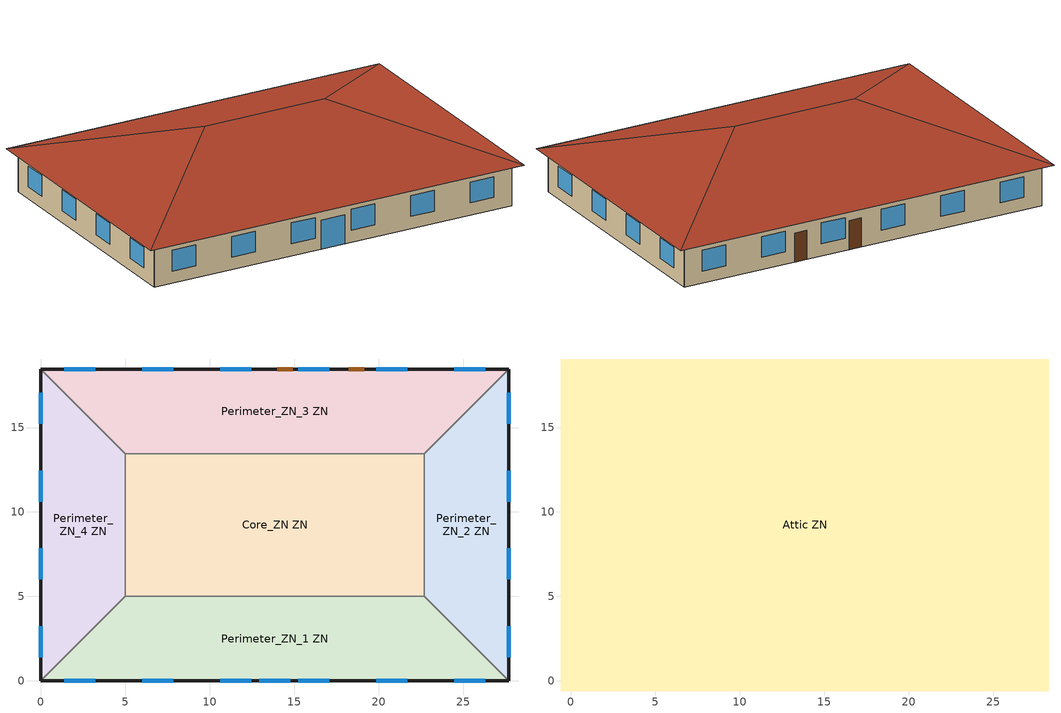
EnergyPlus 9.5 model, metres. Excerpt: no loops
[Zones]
Core_ZN ZN
 floor ground (Foundation F 126 Perim 0 Area 14966): 22.69,13.46 22.69,5 5,5 5,13.46 z0
 wall to Perimeter_ZN_2 ZN (Typical Interior Wall): 22.69,5 22.69,13.46 z0:3.05
 wall to Perimeter_ZN_3 ZN (Typical Interior Wall): 22.69,13.46 5,13.46 z0:3.05
 wall to Perimeter_ZN_1 ZN (Typical Interior Wall): 5,5 22.69,5 z0:3.05
 wall to Perimeter_ZN_4 ZN (Typical Interior Wall): 5,13.46 5,5 z0:3.05
Perimeter_ZN_1 ZN
 floor ground (Foundation F 126 Perim 2769 Area 11345): 22.69,5 27.69,0 0,0 5,5 z0
 wall outside (Typical Insulated Wood Framed Exterior Wall R-11.24): 0,0 27.69,0 z0:3.05
 wall to Perimeter_ZN_2 ZN (Typical Interior Wall): 27.69,0 22.69,5 z0:3.05
 wall to Perimeter_ZN_4 ZN (Typical Interior Wall): 5,5 0,0 z0:3.05
 window (U 0.65 SHGC 0.25 Dbl Ref-C-H Clr 6mm/6mm Air): 12.93,0 14.76,0 z0:2.13
 window (U 0.60 SHGC 0.25 Dbl 2.5mm air): 1.39,0 3.22,0 / 6.01,0 7.84,0 / 10.62,0 12.45,0 / 15.24,0 17.07,0 / 19.85,0 21.68,0 / 24.47,0 26.3,0 z0.9:2.42
Perimeter_ZN_2 ZN
 floor ground (Foundation F 126 Perim 1846 Area 673): 27.69,18.46 27.69,0 22.69,5 22.69,13.46 z0
 wall outside (Typical Insulated Wood Framed Exterior Wall R-11.24): 27.69,0 27.69,18.46 z0:3.05
 wall to Perimeter_ZN_3 ZN (Typical Interior Wall): 27.69,18.46 22.69,13.46 z0:3.05
 window (U 0.60 SHGC 0.25 Dbl 2.5mm air): 27.69,1.39 27.69,3.22 / 27.69,6.01 27.69,7.84 / 27.69,10.62 27.69,12.45 / 27.69,15.24 27.69,17.07 z0.9:2.42
Perimeter_ZN_3 ZN
 floor ground (Foundation F 126 Perim 2769 Area 11345): 27.69,18.46 22.69,13.46 5,13.46 0,18.46 z0
 wall outside (Typical Insulated Wood Framed Exterior Wall R-11.24): 27.69,18.46 0,18.46 z0:3.05
 wall to Perimeter_ZN_4 ZN (Typical Interior Wall): 0,18.46 5,13.46 z0:3.05
 window (U 0.60 SHGC 0.25 Dbl 2.5mm air): 26.3,18.46 24.47,18.46 / 21.68,18.46 19.85,18.46 / 17.07,18.46 15.24,18.46 / 12.45,18.46 10.62,18.46 / 7.84,18.46 6.01,18.46 / 3.22,18.46 1.39,18.46 z0.9:2.42
 door (Typical Insulated Metal Door R-1.43): 14.91,18.46 14,18.46 / 19.13,18.46 18.22,18.46 z0:2.13
Perimeter_ZN_4 ZN
 floor ground (Foundation F 126 Perim 1846 Area 673): 0,18.46 5,13.46 5,5 0,0 z0
 wall outside (Typical Insulated Wood Framed Exterior Wall R-11.24): 0,18.46 0,0 z0:3.05
 window (U 0.60 SHGC 0.25 Dbl 2.5mm air): 0,17.07 0,15.24 / 0,12.45 0,10.62 / 0,7.84 0,6.01 / 0,3.22 0,1.39 z0.9:2.42
Attic ZN
 floor outside (Typical Attic Soffit): 28.29,19.06 28.29,-0.6 27.69,0 27.69,18.46 z3.05; 28.29,19.06 27.69,18.46 0,18.46 -0.6,19.06 z3.05; 27.69,0 28.29,-0.6 -0.6,-0.6 0,0 z3.05; -0.6,19.06 0,18.46 0,0 -0.6,-0.6 z3.05
 floor to Core_ZN ZN (Typical Wood Joist Attic Floor R-37.04 1): 22.69,13.46 22.69,5 5,5 5,13.46 z3.05
 floor to Perimeter_ZN_2 ZN (Typical Wood Joist Attic Floor R-37.04 1): 27.69,18.46 27.69,0 22.69,5 22.69,13.46 z3.05
 floor to Perimeter_ZN_3 ZN (Typical Wood Joist Attic Floor R-37.04 1): 27.69,18.46 22.69,13.46 5,13.46 0,18.46 z3.05
 floor to Perimeter_ZN_1 ZN (Typical Wood Joist Attic Floor R-37.04 1): 22.69,5 27.69,0 0,0 5,5 z3.05
 floor to Perimeter_ZN_4 ZN (Typical Wood Joist Attic Floor R-37.04 1): 0,18.46 5,13.46 5,5 0,0 z3.05
 roof outside (Typical Uninsulated Wood Joist Attic Roof): 18.46,9.23,6.33 28.29,-0.6,3.05 28.29,19.06,3.05; 18.46,9.23,6.33 28.29,19.06,3.05 -0.6,19.06,3.05 9.23,9.23,6.33; 9.23,9.23,6.33 -0.6,-0.6,3.05 28.29,-0.6,3.05 18.46,9.23,6.33; 9.23,9.23,6.33 -0.6,19.06,3.05 -0.6,-0.6,3.05
[Building]
-SmallOffice-ASHRAE 169-2013-2A created: 2022-04-04 18:31:37 -0400: North Axis {deg}=0; Terrain=City; Loads Convergence Tolerance Value {W}=0.04; Temperature Convergence Tolerance Value {deltaC}=0.2; Solar Distribution=FullInteriorAndExterior; Maximum Number of Warmup Days=30; Minimum Number of Warmup Days=6
[Site:Location]
Dallas: Latitude {deg}=32.78; Longitude {deg}=-96.76; Time Zone {hr}=-6; Elevation {m}=131
[Site:GroundTemperature:FCfactorMethod]
January Ground Temperature {C}=24.2; February Ground Temperature {C}=18.9; March Ground Temperature {C}=15.7; April Ground Temperature {C}=13.6; May Ground Temperature {C}=15.5; June Ground Temperature {C}=17.1; July Ground Temperature {C}=21.2; August Ground Temperature {C}=26.9; September Ground Temperature {C}=27.6; October Ground Temperature {C}=27.9; November Ground Temperature {C}=27.4; December Ground Temperature {C}=26.2
[Site:WaterMainsTemperature]
Calculation Method=Correlation; Annual Average Outdoor Air Temperature {C}=21.85; Maximum Difference In Monthly Average Outdoor Air Temperatures {deltaC}=14.3
[SizingPeriod:DesignDay] Month=8; Day of Month=21; Day Type=SummerDesignDay; Daily Dry-Bulb Temperature Range {deltaC}=11; Dry-Bulb Temperature Range Modifier Type=DefaultMultipliers; Barometric Pressure {Pa}=99288; Wind Speed {m/s}=4.6; Wind Direction {deg}=180; Rain Indicator=No; Snow Indicator=No; Daylight Saving Time Indicator=No; Solar Model Indicator=ASHRAETau; ASHRAE Clear Sky Optical Depth for Beam Irradiance (taub)=0.472; ASHRAE Clear Sky Optical Depth for Diffuse Irradiance (taud)=2.037
Name | Maximum Dry-Bulb Temperature {C} | Humidity Condition Type | Wetbulb or DewPoint at Maximum Dry-Bulb {C} | Enthalpy at Maximum Dry-Bulb {J/kg}
Dallas Fort Worth Intl Ap Ann Clg .4% Condns DB=>MWB | 38 | Wetbulb | 23.6
Dallas Fort Worth Intl Ap Ann Clg .4% Condns DP=>MDB | 28.7 | Dewpoint | 24.1
Dallas Fort Worth Intl Ap Ann Clg .4% Condns Enth=>MDB | 33 | Enthalpy |  | 81100
Dallas Fort Worth Intl Ap Ann Clg .4% Condns WB=>MDB | 33 | Wetbulb | 25.9
[Material] Thermal Absorptance=0.9; Solar Absorptance=0.7
Name | Roughness | Thickness {m} | Conductivity {W/m-K} | Density {kg/m3} | Specific Heat {J/kg-K} | Visible Absorptance
25mm Stucco | Smooth | 0.0254 | 0.72 | 1856 | 840 | 0.7
5/8 in. Gypsum Board | MediumSmooth | 0.0159 | 0.16 | 800 | 1090 | 0.7
5/8 in. Plywood | Smooth | 0.0159 | 0.12 | 544 | 1210 | 0.7
Asphalt Shingles | VeryRough | 0.0032 | 0.04 | 1120 | 1260 | 0.7
F08 Metal surface | Smooth | 0.0008 | 45.28 | 7824 | 500 | 0.7
G01 13mm gypsum board | Smooth | 0.0127 | 0.16 | 800 | 1090 | 0.5
Std Wood 6inch | MediumSmooth | 0.15 | 0.12 | 540 | 1210 | 0.7
[Material:NoMass] Roughness=Smooth; Thermal Absorptance=0.9; Solar Absorptance=0.7; Visible Absorptance=0.7
Name | Thermal Resistance {m2-K/W}
Typical Insulation R-0.58 | 0.101875
Typical Insulation R-35.4 1 | 6.23479
Typical Insulation R-9.06 | 1.59504
[WindowMaterial:Gas] Gas Type=Air
Name | Thickness {m}
AIR 6MM | 0.0063
Gap_1_W_0_0025 | 0.0025
[WindowMaterial:Glazing] Optical Data Type=SpectralAverage; Infrared Transmittance at Normal Incidence=0; Dirt Correction Factor for Solar and Visible Transmittance=1; Solar Diffusing=No
Name | Thickness {m} | Solar Transmittance at Normal Incidence | Front Side Solar Reflectance at Normal Incidence | Back Side Solar Reflectance at Normal Incidence | Visible Transmittance at Normal Incidence | Front Side Visible Reflectance at Normal Incidence | Back Side Visible Reflectance at Normal Incidence | Front Side Infrared Hemispherical Emissivity | Back Side Infrared Hemispherical Emissivity | Conductivity {W/m-K}
CLEAR 6MM | 0.006 | 0.775 | 0.071 | 0.071 | 0.881 | 0.08 | 0.08 | 0.84 | 0.84 | 0.9
Glass_2022F_LayerAvg | 0.0039 | 0.355897 | 0.394095 | 0.265645 | 0.677694 | 0.042734 | 0.05547 | 0.046 | 0.84 | 1
Glass_2175_LayerAvg | 0.0086 | 0.167758 | 0.217606 | 0.437978 | 0.416044 | 0.078729 | 0.10654 | 0.84 | 0.84 | 1
REF C CLEAR HI 6MM | 0.006 | 0.2 | 0.16 | 0.39 | 0.22 | 0.17 | 0.35 | 0.84 | 0.55 | 0.9
[Construction]
InteriorFurnishings: Std Wood 6inch
Typical Attic Soffit: 5/8 in. Plywood
Typical Insulated Metal Door R-1.43: F08 Metal surface, Typical Insulation R-0.58
Typical Insulated Wood Framed Exterior Wall R-11.24: 25mm Stucco, 5/8 in. Gypsum Board, Typical Insulation R-9.06, 5/8 in. Gypsum Board
Typical Interior Wall: G01 13mm gypsum board, G01 13mm gypsum board
Typical Uninsulated Wood Joist Attic Roof: Asphalt Shingles, 5/8 in. Plywood
Typical Wood Joist Attic Floor R-37.04 1: 5/8 in. Gypsum Board, Typical Insulation R-35.4 1
U 0.60 SHGC 0.25 Dbl 2.5mm air: Glass_2175_LayerAvg, Gap_1_W_0_0025, Glass_2022F_LayerAvg
U 0.65 SHGC 0.25 Dbl Ref-C-H Clr 6mm/6mm Air: REF C CLEAR HI 6MM, AIR 6MM, CLEAR 6MM
[Construction:FfactorGroundFloor] F-Factor {W/m-K}=1.26344
Name | Area {m2} | PerimeterExposed {m}
Foundation F 126 Perim 0 Area 14966 | 149.6574 | 0
Foundation F 126 Perim 1846 Area 673 | 67.3 | 18.46
Foundation F 126 Perim 2769 Area 11345 | 113.45 | 27.69
[Zone] Multiplier=1
Name | Part of Total Floor Area
Attic ZN | No
Core_ZN ZN; Perimeter_ZN_1 ZN; Perimeter_ZN_2 ZN; Perimeter_ZN_3 ZN; Perimeter_ZN_4 ZN | Yes
[InternalMass] Construction=InteriorFurnishings
Name | Zone or ZoneList | Surface Area {m2}
Attic Mass | Attic ZN | 1135.95
Core_ZN Mass | Core_ZN ZN | 299.3148
Perimeter_ZN_1 Mass | Perimeter_ZN_1 ZN | 226.9
Perimeter_ZN_2 Mass | Perimeter_ZN_2 ZN | 134.6
Perimeter_ZN_3 Mass | Perimeter_ZN_3 ZN | 226.9
Perimeter_ZN_4 Mass | Perimeter_ZN_4 ZN | 134.6
[ZoneInfiltration:DesignFlowRate] Temperature Term Coefficient=0; Velocity Squared Term Coefficient=0
Name | Zone or ZoneList | Schedule | Design Flow Rate Calculation Method | Design Flow Rate {m3/s} | Constant Term Coefficient | Velocity Term Coefficient | Flow per Exterior Surface Area {m3/s-m2}
attic Infiltration | Attic ZN | Always On | Flow/Zone | 0.2001 | 1 | 0
entry door Infiltration | Perimeter_ZN_1 ZN | OfficeSmall INFIL_Door_Opening_SCH | Flow/Zone | 0.129785 | 1 | 0
Perimeter_ZN_1 Infiltration | Perimeter_ZN_1 ZN | OfficeSmall INFIL_QUARTER_ON_SCH | Flow/ExteriorArea |  | 0 | 0.224 | 0.000569573
Perimeter_ZN_2 Infiltration | Perimeter_ZN_2 ZN | OfficeSmall INFIL_QUARTER_ON_SCH | Flow/ExteriorArea |  | 0 | 0.224 | 0.000569573
Perimeter_ZN_3 Infiltration | Perimeter_ZN_3 ZN | OfficeSmall INFIL_QUARTER_ON_SCH | Flow/ExteriorArea |  | 0 | 0.224 | 0.000569573
Perimeter_ZN_4 Infiltration | Perimeter_ZN_4 ZN | OfficeSmall INFIL_QUARTER_ON_SCH | Flow/ExteriorArea |  | 0 | 0.224 | 0.000569573
[Daylighting:Controls] Lighting Control Type=Stepped; Minimum Input Power Fraction for Continuous or ContinuousOff Dimming Control=0.3; Minimum Light Output Fraction for Continuous or ContinuousOff Dimming Control=0.2; Number of Stepped Control Steps=3; Probability Lighting will be Reset When Needed in Manual Stepped Control=1; Glare Calculation Azimuth Angle of View Direction Clockwise from Zone y-Axis {deg}=0; Maximum Allowable Discomfort Glare Index=22; Fraction of Zone Controlled by Reference Point 1=0.2399; Illuminance Setpoint at Reference Point 1 {lux}=375; Fraction of Zone Controlled by Reference Point 2=0.0302; Illuminance Setpoint at Reference Point 2 {lux}=375
Name | Zone | Glare Calculation Daylighting Reference Point | Daylighting Reference Point Name 1 | Daylighting Reference Point Name 2
Perimeter_ZN_1 ZN DaylightingControls | Perimeter_ZN_1 ZN | Perimeter_ZN_1 Daylt Sensor 1 | Perimeter_ZN_1 Daylt Sensor 1 | Perimeter_ZN_1 Daylt Sensor 2
Perimeter_ZN_2 ZN DaylightingControls | Perimeter_ZN_2 ZN | Perimeter_ZN_2 Daylt Sensor 1 | Perimeter_ZN_2 Daylt Sensor 1 | Perimeter_ZN_2 Daylt Sensor 2
Perimeter_ZN_3 ZN DaylightingControls | Perimeter_ZN_3 ZN | Perimeter_ZN_3 Daylt Sensor 1 | Perimeter_ZN_3 Daylt Sensor 1 | Perimeter_ZN_3 Daylt Sensor 2
Perimeter_ZN_4 ZN DaylightingControls | Perimeter_ZN_4 ZN | Perimeter_ZN_4 Daylt Sensor 1 | Perimeter_ZN_4 Daylt Sensor 1 | Perimeter_ZN_4 Daylt Sensor 2
[AvailabilityManager:Scheduled]
Name | Schedule
Core_ZN ZN PSZ-AC-1 Availability Manager; Perimeter_ZN_1 ZN PSZ-AC-2 Availability Manager; Perimeter_ZN_3 ZN PSZ-AC-4 Availability Manager; Perimeter_ZN_4 ZN PSZ-AC-5 Availability Manager | CJE HVAC Always On
Core_ZN ZN PSZ-AC-1 OA System Availability Manager; Perimeter_ZN_1 ZN PSZ-AC-2 OA System Availability Manager; Perimeter_ZN_2 ZN PSZ-AC-3 OA System Availability Manager; Perimeter_ZN_3 ZN PSZ-AC-4 OA System Availability Manager; Perimeter_ZN_4 ZN PSZ-AC-5 OA System Availability Manager | Always On Discrete
[AvailabilityManager:NightCycle]
Availability Manager Night Cycle 2: Applicability Schedule=Always On Discrete; Fan Schedule=CJE HVAC Always On; Control Type=StayOff; Thermostat Tolerance {deltaC}=1; Cycling Run Time Control Type=FixedRunTime; Cycling Run Time {s}=1800
[Exterior:Lights] Control Option=AstronomicalClock
Name | Schedule | Design Level {W}
NonDimming Exterior Lights Def | OfficeSmall Exterior_lighting_schedule_a | 50.7
Occ Sensing Exterior Lights Def | OfficeSmall Exterior_lighting_schedule_b | 861.3
[Schedule:Day:Interval]
Always On Default; CJE HVAC Always On; OfficeSmall INFIL_QUARTER_ON_SCH Default: No, 24:00, 1
OfficeSmall Exterior_lighting_schedule_a Default; OfficeSmall Exterior_lighting_schedule_a Summer Design Day; OfficeSmall Exterior_lighting_schedule_a Winter Design Day: No, 06:00, 0, 24:00, 1
OfficeSmall Exterior_lighting_schedule_b Default; OfficeSmall Exterior_lighting_schedule_b Summer Design Day; OfficeSmall Exterior_lighting_schedule_b Winter Design Day: No, 06:00, 0.7, 24:00, 1
OfficeSmall HVACOperationSchd Summer Design Day 1: No, 06:00, 0, 19:00, 1, 24:00, 0
OfficeSmall HVACOperationSchd Winter Design Day 1; OfficeSmall INFIL_Door_Opening_SCH Default; OfficeSmall INFIL_Door_Opening_SCH Summer Design Day; OfficeSmall INFIL_Door_Opening_SCH Winter Design Day: No, 24:00, 0
OfficeSmall INFIL_Door_Opening_SCH Wkdy Day: No, 06:00, 0, 07:00, 0.144, 08:00, 1, 12:00, 0.144, 13:00, 1, 17:00, 0.144, 18:00, 1, 19:00, 0.144, 24:00, 0
OfficeSmall INFIL_QUARTER_ON_SCH SmrDsn|Wkdy Day; OfficeSmall INFIL_QUARTER_ON_SCH Summer Design Day: No, 07:00, 1, 19:00, 0.25, 24:00, 1
OfficeSmall INFIL_QUARTER_ON_SCH Winter Design Day; OfficeSmall INFIL_QUARTER_ON_SCH WntrDsn|Sat Day: No, 07:00, 1, 18:00, 0.25, 24:00, 1
[Schedule:Week:Daily]
Always On Week Rule - Jan1-Dec31: Always On Default, Always On Default, Always On Default, Always On Default, Always On Default, Always On Default, Always On Default, Always On Default, Always On Default, Always On Default, Always On Default, Always On Default
CJE HVAC Always On Week Rule - Jan1-Dec31: CJE HVAC Always On, CJE HVAC Always On, CJE HVAC Always On, CJE HVAC Always On, CJE HVAC Always On, CJE HVAC Always On, CJE HVAC Always On, CJE HVAC Always On, OfficeSmall HVACOperationSchd Summer Design Day 1, OfficeSmall HVACOperationSchd Winter Design Day 1, CJE HVAC Always On, CJE HVAC Always On
OfficeSmall Exterior_lighting_schedule_a Week Rule - Jan1-Dec31: OfficeSmall Exterior_lighting_schedule_a Default, OfficeSmall Exterior_lighting_schedule_a Default, OfficeSmall Exterior_lighting_schedule_a Default, OfficeSmall Exterior_lighting_schedule_a Default, OfficeSmall Exterior_lighting_schedule_a Default, OfficeSmall Exterior_lighting_schedule_a Default, OfficeSmall Exterior_lighting_schedule_a Default, OfficeSmall Exterior_lighting_schedule_a Default, OfficeSmall Exterior_lighting_schedule_a Summer Design Day, OfficeSmall Exterior_lighting_schedule_a Winter Design Day, OfficeSmall Exterior_lighting_schedule_a Default, OfficeSmall Exterior_lighting_schedule_a Default
OfficeSmall Exterior_lighting_schedule_b Week Rule - Jan1-Dec31: OfficeSmall Exterior_lighting_schedule_b Default, OfficeSmall Exterior_lighting_schedule_b Default, OfficeSmall Exterior_lighting_schedule_b Default, OfficeSmall Exterior_lighting_schedule_b Default, OfficeSmall Exterior_lighting_schedule_b Default, OfficeSmall Exterior_lighting_schedule_b Default, OfficeSmall Exterior_lighting_schedule_b Default, OfficeSmall Exterior_lighting_schedule_b Default, OfficeSmall Exterior_lighting_schedule_b Summer Design Day, OfficeSmall Exterior_lighting_schedule_b Winter Design Day, OfficeSmall Exterior_lighting_schedule_b Default, OfficeSmall Exterior_lighting_schedule_b Default
OfficeSmall INFIL_Door_Opening_SCH Week Rule - Jan1-Dec31: OfficeSmall INFIL_Door_Opening_SCH Default, OfficeSmall INFIL_Door_Opening_SCH Wkdy Day, OfficeSmall INFIL_Door_Opening_SCH Wkdy Day, OfficeSmall INFIL_Door_Opening_SCH Wkdy Day, OfficeSmall INFIL_Door_Opening_SCH Wkdy Day, OfficeSmall INFIL_Door_Opening_SCH Wkdy Day, OfficeSmall INFIL_Door_Opening_SCH Default, OfficeSmall INFIL_Door_Opening_SCH Default, OfficeSmall INFIL_Door_Opening_SCH Summer Design Day, OfficeSmall INFIL_Door_Opening_SCH Winter Design Day, OfficeSmall INFIL_Door_Opening_SCH Default, OfficeSmall INFIL_Door_Opening_SCH Default
OfficeSmall INFIL_QUARTER_ON_SCH Week Rule - Jan1-Dec31: OfficeSmall INFIL_QUARTER_ON_SCH Default, OfficeSmall INFIL_QUARTER_ON_SCH SmrDsn|Wkdy Day, OfficeSmall INFIL_QUARTER_ON_SCH SmrDsn|Wkdy Day, OfficeSmall INFIL_QUARTER_ON_SCH SmrDsn|Wkdy Day, OfficeSmall INFIL_QUARTER_ON_SCH SmrDsn|Wkdy Day, OfficeSmall INFIL_QUARTER_ON_SCH SmrDsn|Wkdy Day, OfficeSmall INFIL_QUARTER_ON_SCH WntrDsn|Sat Day, OfficeSmall INFIL_QUARTER_ON_SCH Default, OfficeSmall INFIL_QUARTER_ON_SCH Summer Design Day, OfficeSmall INFIL_QUARTER_ON_SCH Winter Design Day, OfficeSmall INFIL_QUARTER_ON_SCH Default, OfficeSmall INFIL_QUARTER_ON_SCH Default
[Schedule:Year]
Always On: Always On Week Rule - Jan1-Dec31, 1, 1, 12, 31
CJE HVAC Always On: CJE HVAC Always On Week Rule - Jan1-Dec31, 1, 1, 12, 31
OfficeSmall Exterior_lighting_schedule_a: OfficeSmall Exterior_lighting_schedule_a Week Rule - Jan1-Dec31, 1, 1, 12, 31
OfficeSmall Exterior_lighting_schedule_b: OfficeSmall Exterior_lighting_schedule_b Week Rule - Jan1-Dec31, 1, 1, 12, 31
OfficeSmall INFIL_Door_Opening_SCH: OfficeSmall INFIL_Door_Opening_SCH Week Rule - Jan1-Dec31, 1, 1, 12, 31
OfficeSmall INFIL_QUARTER_ON_SCH: OfficeSmall INFIL_QUARTER_ON_SCH Week Rule - Jan1-Dec31, 1, 1, 12, 31
[Schedule:Constant]
Always On Discrete: Hourly Value=1
